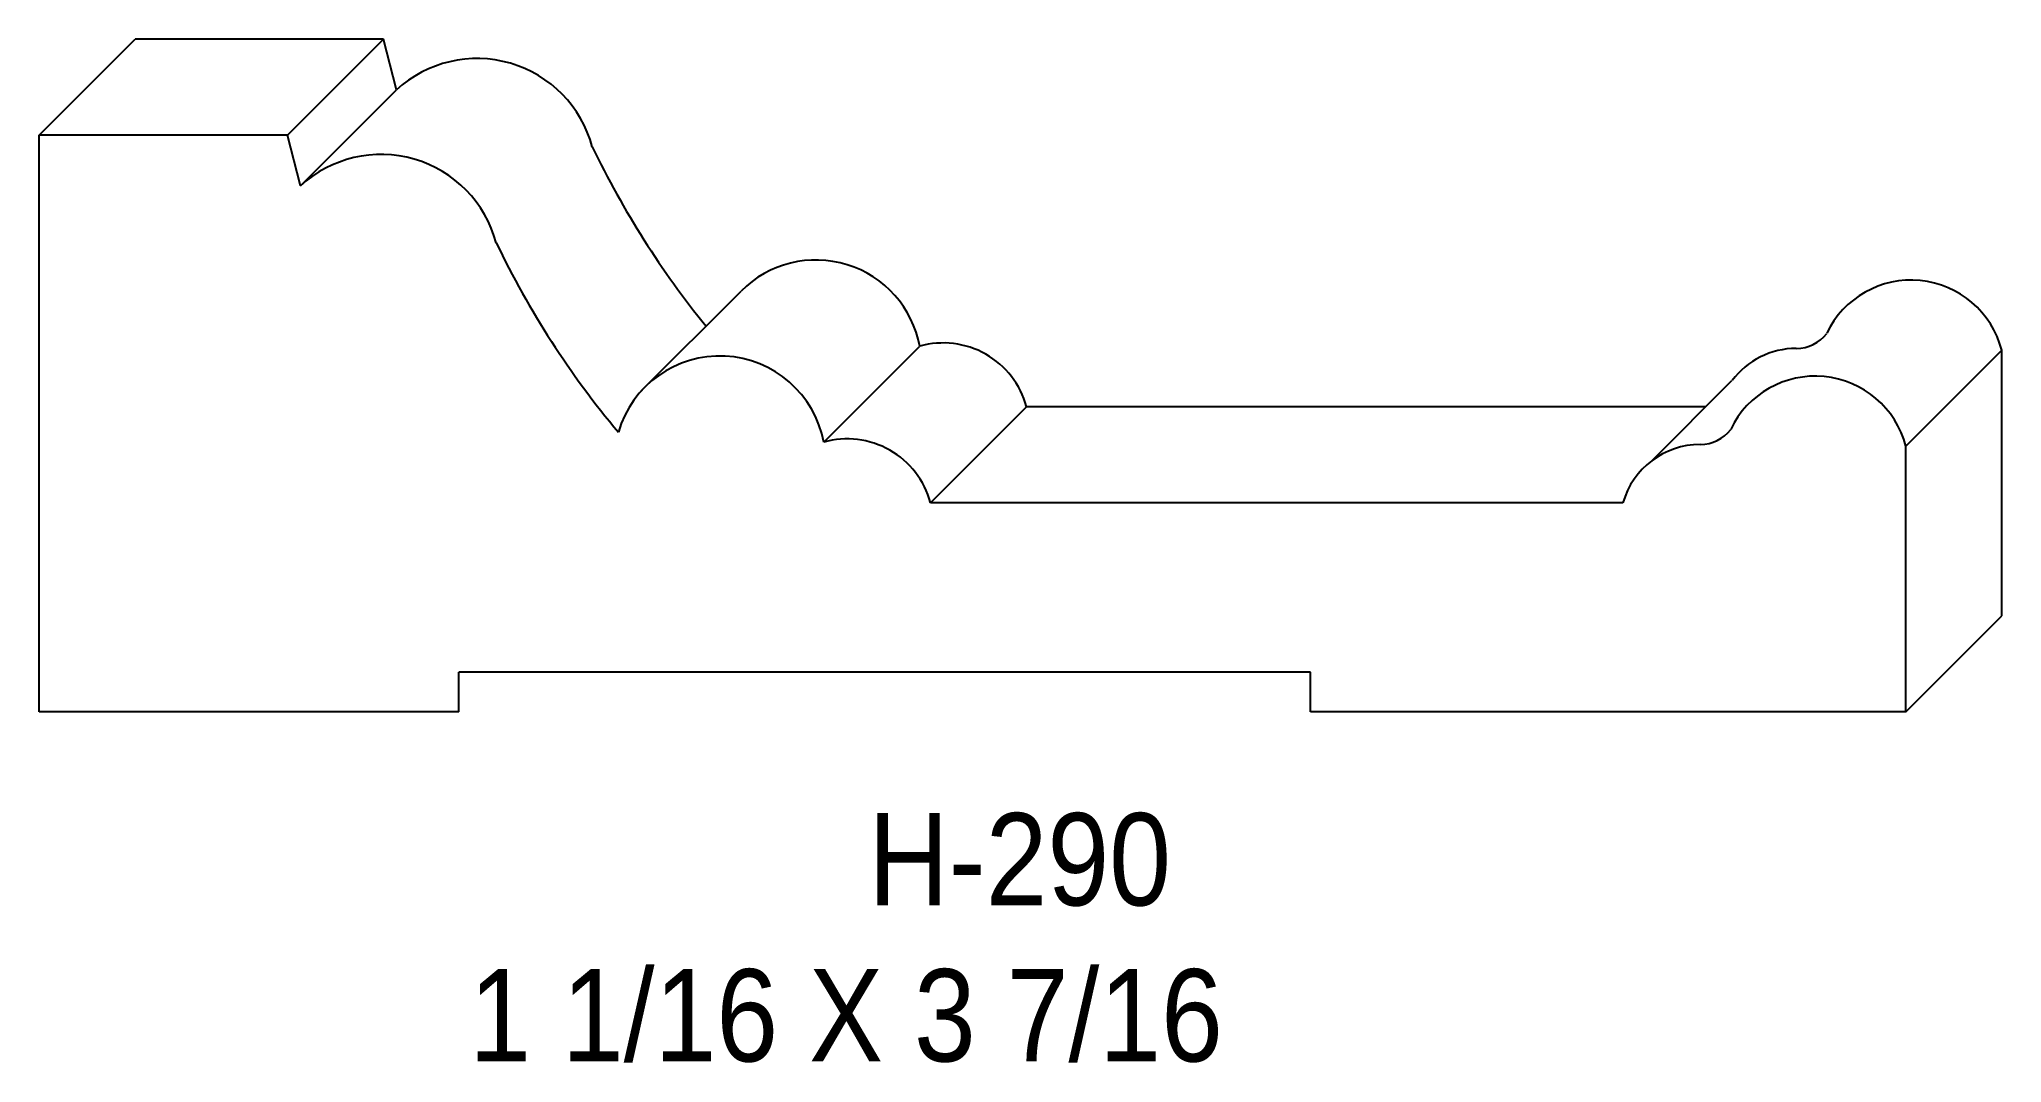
# Model space of a CAD drawing. Extents: x 61.62 to 65.23, y 153.95 to 155.83.
import ezdxf

# ---------------------------------------------------------------- set-up
doc = ezdxf.new("R2010")
doc.units = 0
doc.header["$LTSCALE"] = 5
doc.layers.add('PROFILE', color=7, linetype='CONTINUOUS')
doc.styles.add('TXT', font='TXT', dxfattribs={"height": 3.5})

msp = doc.modelspace()

# ---------------------------------------------------------------- linework, layer by layer
at = {"layer": 'PROFILE', "color": 1, "linetype": 'CONTINUOUS'}
for p, q in [((61.6153, 155.6562), (61.7921, 155.8329)), ((62.249, 155.8329), (61.7921, 155.8329)), ((62.0722, 155.6562), (62.249, 155.8329)), ((62.2729, 155.7396), (62.249, 155.8329)), ((62.0961, 155.5628), (62.2729, 155.7396)), ((62.0722, 155.6562), (61.6153, 155.6562)), ((61.6153, 154.5944), (61.6153, 155.6562)), ((62.0961, 155.5628), (62.0722, 155.6562)), ((62.7237, 155.1853), (62.9074, 155.3693)), ((63.0596, 155.0909), (63.2363, 155.2677)), ((65.0515, 155.0836), (65.2282, 155.2604)), ((65.2282, 154.7712), (65.2282, 155.2604)), ((64.584, 155.057), (64.7316, 155.2046)), ((63.256, 154.9796), (63.4327, 155.1563)), ((64.6833, 155.1563), (63.4327, 155.1563)), ((65.0515, 154.5944), (65.0515, 155.0836)), ((64.5307, 154.9796), (63.256, 154.9796)), ((65.0515, 154.5944), (65.2282, 154.7712)), ((62.388, 154.5944), (62.388, 154.6678)), ((63.9555, 154.6678), (62.388, 154.6678)), ((63.9555, 154.5944), (63.9555, 154.6678)), ((62.388, 154.5944), (61.6153, 154.5944)), ((65.0515, 154.5944), (63.9555, 154.5944))]:
    msp.add_line(p, q, dxfattribs=at)
for centre, major_axis, start_param, end_param in [((62.4214, 155.5778), (0, 0.2196), -1.308018, 0.742752), ((62.2446, 155.4011), (0, 0.2196), -1.308018, 0.742752), ((64.1393, 156.3588), (0, 1.6708), -4.264271, -4.0297), ((63.9625, 156.182), (1.6708, 0), -2.693474, -2.444496), ((63.0451, 155.2319), (0, 0.1946), -1.385697, 0.7863), ((65.0614, 155.217), (0, 0.1724), -1.316263, 1.124179), ((64.8496, 155.3349), (0.0712, 0), -1.567262, -0.657577), ((62.8683, 155.0551), (0, 0.1946), -1.385697, 1.288187), ((63.2795, 155.115), (0, 0.1587), -1.307332, 0.275674), ((64.8504, 155.115), (0, 0.1487), 0.003534, 0.92428), ((64.8847, 155.0402), (0.1724, 0), 0.254533, 2.694976), ((63.1028, 154.9383), (0, 0.1587), -1.307332, 0.275674), ((64.6729, 155.1582), (0, 0.0712), -3.138059, -2.228374), ((64.6736, 154.9383), (0, 0.1487), 0.003534, 1.289499)]:
    msp.add_ellipse(centre, major_axis=major_axis, ratio=1, start_param=start_param, end_param=end_param, dxfattribs=at)

# ---------------------------------------------------------------- texts
at = {"layer": 'PROFILE', "color": 1, "linetype": 'CONTINUOUS', "style": 'TXT', "width": 0.9}
for s, height, p in [('H-290', 0.16996, (63.1417, 154.2382)), ('1 1/16 X 3 7/16', 0.169956, (62.4069, 153.9509))]:
    msp.add_text(s, height=height, dxfattribs=at).set_placement(p)

doc.saveas('drawing.dxf')
